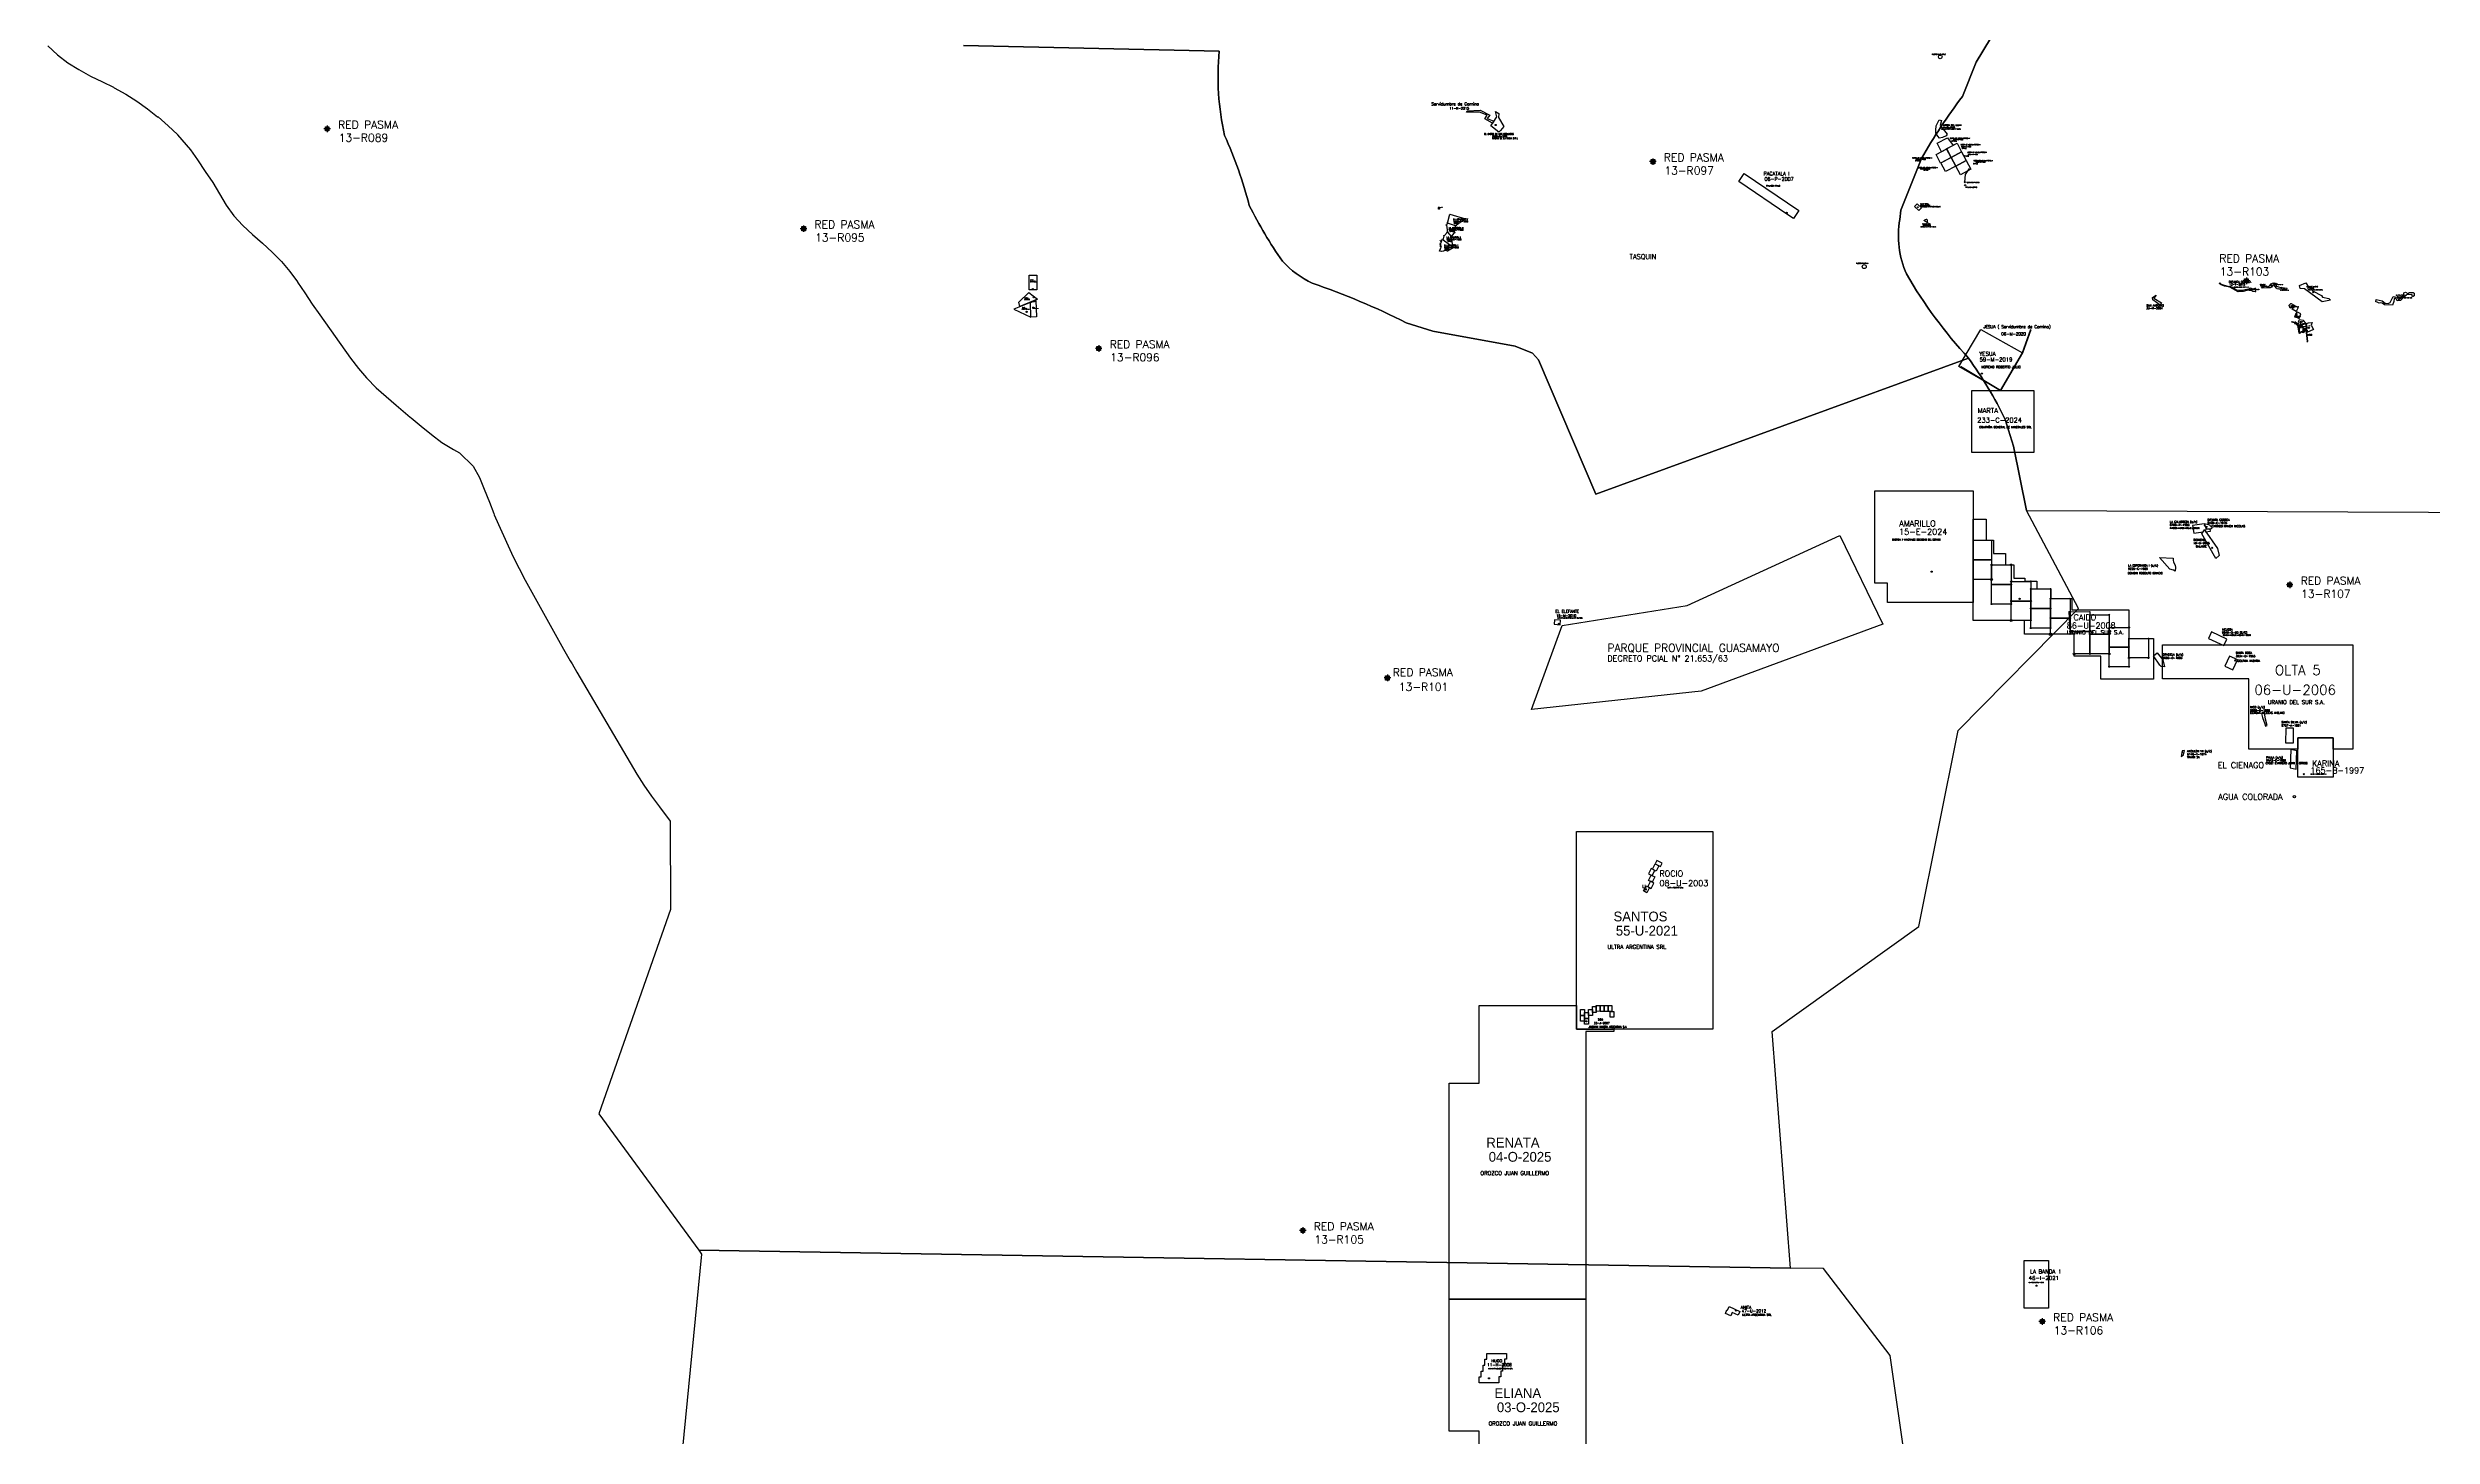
# Model space of a CAD drawing. Header units: metres. Extents: x -4406421 to 6012633, y 6449185 to 13337258.
# Drawn here: x 3365306 to 3486845, y 6551581 to 6622378 of the extents above; entities that cross this region are included whole.
import ezdxf

# ---------------------------------------------------------------- set-up
doc = ezdxf.new("R2010")
doc.units = ezdxf.units.M
doc.header["$LTSCALE"] = 20
doc.header["$MEASUREMENT"] = 0
doc.header["$PDMODE"] = 66
doc.header["$PDSIZE"] = 1
doc.linetypes.add('SOLID-1', pattern=[2000, 2000])
doc.layers.get('0').update_dxf_attribs({"linetype": 'CONTINUOUS'})
for name, color, linetype in [('CAMINOS', 7, 'CONTINUOUS'), ('CANTERAS', 6, 'CONTINUOUS'), ('CANTERAS-SC', 6, 'CONTINUOUS'), ('CATEOS', 7, 'CONTINUOUS'), ('LIMDEP', 9, 'CONTINUOUS'), ('MANIFEST', 1, 'CONTINUOUS'), ('MANIFEST-TEMP', 3, 'CONTINUOUS'), ('MINAS', 76, 'CONTINUOUS'), ('P.A.S.M.A puntos', 241, 'CONTINUOUS'), ('SERVIDUMBRE', 44, 'CONTINUOUS'), ('ZONAS', 5, 'CONTINUOUS')]:
    doc.layers.add(name, color=color, linetype=linetype)
doc.layers.add('TITULARES', color=7, linetype='CONTINUOUS', true_color=0x04fbc6)
doc.styles.add('ROMANS', font='romans.shx', dxfattribs={"oblique": 1.17516e-08, "height": 3})

# ---------------------------------------------------------------- blocks, each defined once
blk = doc.blocks.new('DOT-1', base_point=(100, 100))
blk.add_point((100, 100))
blk = doc.blocks.new('*U44')
at = {"layer": 'CANTERAS', "color": 2, "style": 'ROMANS', "oblique": 0}
blk.add_text('PR LAS HUERTAS', height=50, rotation=0, dxfattribs=at).set_placement((3462841, 6615259))
blk = doc.blocks.new('*U43')
at = {"layer": 'CANTERAS', "style": 'ROMANS', "oblique": 0}
blk.add_text('SAN RAMON', height=50, rotation=0, dxfattribs=at).set_placement((3460634, 6613391))
blk = doc.blocks.new('*U40')
at = {"layer": 'CANTERAS', "style": 'ROMANS', "oblique": 0}
blk.add_text('VIRGEN DEL LUJAN', height=75, rotation=0, dxfattribs=at).set_placement((3461679, 6618419))
blk = doc.blocks.new('*U39')
at = {"layer": 'CANTERAS', "style": 'ROMANS', "oblique": 0}
blk.add_text('16-B-2003', height=75, rotation=0, dxfattribs=at).set_placement((3461666, 6618305))

msp = doc.modelspace()

# ---------------------------------------------------------------- linework, layer by layer
at = {"layer": 'CAMINOS', "ltscale": 100}
for p, q in [((3463022, 6615518), (3463056, 6615912)), ((3463056, 6615912), (3463260, 6616214))]:
    msp.add_line(p, q, dxfattribs=at)
at = {"layer": 'CAMINOS', "color": 2, "ltscale": 100}
msp.add_circle((3461765, 6621907), 91.8, dxfattribs=at)
at = {"layer": 'CAMINOS', "ltscale": 100}
msp.add_circle((3463022, 6615518), 30, dxfattribs=at)
at = {"layer": 'CAMINOS', "color": 2, "linetype": 'Continuous'}
msp.add_circle((3463035, 6615362), 30, dxfattribs=at)
at = {"layer": 'CAMINOS', "linetype": 'Continuous'}
for centre, radius in [((3436221, 6614174), 30), ((3479813, 6584196), 62.8)]:
    msp.add_circle(centre, radius, dxfattribs=at)
at = {"layer": 'CAMINOS', "color": 5, "ltscale": 100}
msp.add_circle((3457890, 6611216), 100, dxfattribs=at)
at = {"layer": 'CANTERAS', "color": 6, "ltscale": 100}
for points in [[(3438858, 6618396), (3438973, 6618566), (3439171, 6618857), (3439106, 6619123), (3439260, 6619014), (3439256, 6618818), (3439529, 6618352), (3439347, 6618157), (3439274, 6618078)], [(3462131, 6617776), (3462416, 6617397), (3462091, 6617224), (3462096, 6617215), (3461829, 6617073), (3461613, 6617516)], [(3462325, 6616783), (3461785, 6616495), (3461555, 6616928), (3462096, 6617215)], [(3462560, 6616341), (3462030, 6616059), (3461796, 6616501), (3462325, 6616783)], [(3462621, 6617506), (3462855, 6617064), (3462325, 6616783), (3462091, 6617224)], [(3462855, 6617064), (3463090, 6616623), (3462560, 6616341), (3462325, 6616783)], [(3463325, 6616181), (3462795, 6615900), (3462560, 6616341), (3463090, 6616623)], [(3479941, 6608908), (3479820, 6608648), (3479949, 6608620), (3480067, 6608578), (3480140, 6608814)]]:
    msp.add_lwpolyline(points, close=True, dxfattribs=at)
at = {"layer": 'CANTERAS', "linetype": 'Continuous'}
for points in [[(3462123, 6617975), (3462065, 6617889), (3461886, 6617798), (3461728, 6617766), (3461634, 6617859), (3461544, 6618028), (3461535, 6618169), (3461562, 6618397), (3461705, 6618703), (3461828, 6618673), (3461758, 6618412)], [(3460930, 6613564), (3460975, 6613601), (3461007, 6613619), (3461070, 6613631), (3461078, 6613627), (3461116, 6613453), (3461007, 6613511)], [(3475223, 6598095), (3475248, 6598061), (3475237, 6598029), (3475269, 6597989), (3475301, 6597958), (3475312, 6597845), (3475524, 6597838), (3475624, 6597897), (3475605, 6597927), (3475567, 6597942), (3475560, 6597984), (3475515, 6597993), (3475501, 6598030)], [(3473750, 6595873), (3473745, 6595686), (3473656, 6595732), (3473465, 6595793), (3472947, 6596394), (3473642, 6596351), (3473642, 6596307), (3473630, 6596243), (3473651, 6596150), (3473731, 6595996)], [(3472963, 6590896), (3472632, 6591371), (3472727, 6591440), (3472822, 6591524), (3473112, 6591166), (3473196, 6590804), (3473023, 6590821)], [(3479902, 6585587), (3479935, 6586532), (3479631, 6586597), (3479594, 6585657)]]:
    msp.add_lwpolyline(points, close=True, dxfattribs=at)
at = {"layer": 'CANTERAS', "ltscale": 100}
for points in [[(3454002, 6613853), (3451492, 6615550), (3451772, 6615964), (3454560, 6614081), (3454280, 6613666)], [(3415328, 6610775), (3415728, 6610775), (3415728, 6610025), (3415328, 6610025)], [(3415401, 6609384), (3414543, 6609039), (3415423, 6608645)], [(3414860, 6609189), (3414804, 6609400), (3415317, 6609903), (3415761, 6609551)], [(3415673, 6609493), (3415709, 6608648), (3415423, 6608645), (3415401, 6609384)], [(3477483, 6610083), (3477496, 6610021), (3477396, 6610005), (3477210, 6609950), (3477031, 6609943), (3476957, 6609936), (3476533, 6610172), (3476435, 6610193), (3476251, 6610219), (3476086, 6610284), (3475988, 6610347), (3476017, 6610382), (3476080, 6610327), (3476237, 6610269), (3476416, 6610226), (3476554, 6610203), (3476667, 6610162), (3476724, 6610114), (3476871, 6610036), (3476970, 6610009), (3477146, 6610012), (3477304, 6610055)], [(3478185, 6610111), (3478144, 6610178), (3478399, 6610219), (3478464, 6610188), (3478485, 6610128), (3478393, 6610133)], [(3478464, 6610188), (3478567, 6610249), (3478633, 6610335), (3478702, 6610375), (3478769, 6610382), (3478826, 6610347), (3478907, 6610218), (3479011, 6610181), (3479144, 6610151), (3479133, 6610086), (3479090, 6610062), (3479058, 6610064), (3479024, 6610085), (3478979, 6610072), (3478944, 6610078), (3478908, 6610116), (3478769, 6610279), (3478709, 6610265), (3478647, 6610161), (3478587, 6610141), (3478485, 6610128)], [(3479652, 6609343), (3480002, 6609131), (3479905, 6608925), (3479707, 6609044), (3479718, 6609095), (3479648, 6609153), (3479593, 6609102), (3479553, 6609226), (3479557, 6609255), (3479636, 6609336)], [(3480077, 6610253), (3480392, 6610389), (3480518, 6610209), (3480776, 6609962), (3481193, 6609738), (3481240, 6609665), (3481566, 6609590), (3481648, 6609512), (3481232, 6609420), (3480323, 6610078), (3480110, 6610108)], [(3483985, 6609547), (3484281, 6609464), (3484441, 6609360), (3484602, 6609333), (3484697, 6609382), (3484849, 6609700), (3485046, 6609658), (3485123, 6609539), (3485398, 6609714), (3485390, 6609881), (3485475, 6609918), (3485597, 6609850), (3485676, 6609901), (3485873, 6609904), (3485918, 6609861), (3485927, 6609722), (3485836, 6609676), (3485796, 6609791), (3485533, 6609782), (3485218, 6609481), (3485059, 6609472), (3485009, 6609570), (3484935, 6609606), (3484893, 6609571), (3484891, 6609445), (3484814, 6609257), (3484411, 6609265), (3484297, 6609359), (3484220, 6609373), (3484143, 6609353), (3484042, 6609406), (3483962, 6609421)], [(3479999, 6608245), (3480001, 6608284), (3480011, 6608341), (3480037, 6608338), (3480053, 6608399), (3480027, 6608410), (3480064, 6608487), (3480076, 6608520), (3480261, 6608484), (3480395, 6608336), (3480248, 6608291), (3480181, 6608258), (3480101, 6608259), (3480094, 6608250), (3480062, 6608237)], [(3480023, 6608223), (3480071, 6608200), (3480172, 6608185), (3480252, 6608173), (3480260, 6608031), (3480267, 6607922), (3480139, 6607884), (3480153, 6607849), (3480082, 6607810), (3480068, 6608002)], [(3480089, 6608213), (3480083, 6608238), (3480128, 6608251), (3480172, 6608246), (3480172, 6608204)], [(3480175, 6608247), (3480297, 6608277), (3480405, 6608292), (3480418, 6608078), (3480260, 6608031), (3480252, 6608173), (3480172, 6608185)], [(3480445, 6607858), (3480440, 6607907), (3480468, 6608122), (3480441, 6608323), (3480530, 6608343), (3480718, 6608368), (3480678, 6608233), (3480782, 6608002)], [(3475106, 6597590), (3475228, 6597791), (3475904, 6596837), (3475981, 6596489), (3475812, 6596335)], [(3442391, 6592957), (3442411, 6593185), (3442112, 6593211), (3442092, 6592984)], [(3475443, 6592261), (3476218, 6591895), (3476371, 6592221), (3475592, 6592588), (3475439, 6592263)], [(3476501, 6591353), (3476272, 6590852), (3476682, 6590666), (3476910, 6591166), (3476774, 6591229)], [(3478429, 6587819), (3478340, 6588144), (3478303, 6588364), (3478286, 6588462), (3478132, 6588432), (3478198, 6588230), (3478305, 6587906), (3478342, 6587793)], [(3479773, 6587689), (3479373, 6587691), (3479369, 6586941), (3479769, 6586939)]]:
    msp.add_lwpolyline(points, close=True, dxfattribs=at)
at = {"layer": 'CANTERAS', "color": 6, "linetype": 'Continuous'}
for points in [[(3436475, 6612778), (3436644, 6612974), (3436857, 6612737), (3436856, 6612545), (3436940, 6612183), (3436423, 6612558)], [(3437063, 6613302), (3436655, 6613425), (3436597, 6613332), (3436644, 6612974), (3436857, 6612737), (3437007, 6612949)], [(3436655, 6613425), (3436762, 6613884), (3437569, 6613651), (3437063, 6613302)], [(3474160, 6586328), (3474219, 6586548), (3474100, 6586527), (3474048, 6586233)]]:
    msp.add_lwpolyline(points, close=True, dxfattribs=at)
for points in [[(3436423, 6612558), (3436378, 6612587), (3436351, 6612550), (3436307, 6612523), (3436339, 6612498), (3436299, 6612394), (3436294, 6612353), (3436289, 6612255), (3436313, 6612251), (3436321, 6612227), (3436301, 6612162), (3436283, 6612104), (3436246, 6612022), (3436359, 6612012), (3436439, 6612018), (3436554, 6612048), (3436645, 6612026), (3436940, 6612183), (3436423, 6612558)], [(3436325, 6612020), (3436325, 6612020)]]:
    msp.add_lwpolyline(points, dxfattribs=at)
at = {"layer": 'CANTERAS'}
for points in [[(3477797, 6610093), (3477752, 6610080), (3477703, 6610073), (3477660, 6610086), (3477601, 6610110), (3477503, 6610100), (3477515, 6610014), (3477562, 6610011), (3477639, 6609999), (3477700, 6609969), (3477746, 6609959), (3477811, 6609946), (3477855, 6609947), (3477855, 6610100), (3477797, 6610093)], [(3479448, 6610101), (3479308, 6610123), (3479271, 6610125), (3479236, 6610122), (3479197, 6610128), (3479144, 6610151), (3479133, 6610086), (3479209, 6610070), (3479289, 6610063), (3479327, 6610058), (3479384, 6610052), (3479407, 6610040), (3479429, 6610061), (3479454, 6610074), (3479448, 6610101)], [(3480384, 6608013), (3480387, 6607933), (3480343, 6607927), (3480340, 6607919), (3480301, 6607921), (3480316, 6607867), (3480241, 6607847), (3480241, 6607914), (3480267, 6607922), (3480260, 6608031), (3480418, 6608078), (3480412, 6608016)]]:
    msp.add_lwpolyline(points, close=True, dxfattribs=at)
at = {"layer": 'CANTERAS', "color": 3, "ltscale": 100}
msp.add_lwpolyline([(3480082, 6607810), (3480059, 6607815), (3480025, 6608037), (3479990, 6608212), (3479890, 6608333), (3479670, 6608388), (3479695, 6608413), (3479906, 6608360), (3479985, 6608264), (3480018, 6608219), (3480053, 6608043)], close=True, dxfattribs=at)
at = {"layer": 'CANTERAS', "linetype": 'SOLID-1'}
for points in [[(3480172, 6608185), (3480252, 6608173), (3480260, 6608031)], [(3480412, 6608016), (3480384, 6608013)]]:
    msp.add_lwpolyline(points, dxfattribs=at)
at = {"layer": 'CANTERAS', "ltscale": 100}
for centre, radius in [((3439107, 6618432), 30), ((3453936, 6613962), 30), ((3415569, 6609652), 30), ((3477434, 6610045), 10.9), ((3478214, 6610160), 30), ((3478647, 6610251), 30), ((3480772, 6609915), 30), ((3484370, 6609351), 30), ((3415199, 6608907), 30), ((3479754, 6609125), 30), ((3479915, 6608796), 30), ((3480090, 6608218), 2.3), ((3480134, 6608342), 17), ((3480552, 6608089), 30), ((3475333, 6597941), 30), ((3475621, 6596878), 30), ((3442337, 6593005), 30), ((3476795, 6591132), 30)]:
    msp.add_circle(centre, radius, dxfattribs=at)
at = {"layer": 'CANTERAS', "linetype": 'Continuous'}
for centre, radius in [((3461874, 6618235), 30), ((3461009, 6613524), 10.6)]:
    msp.add_circle(centre, radius, dxfattribs=at)
at = {"layer": 'CANTERAS'}
msp.add_circle((3415573, 6609442), 30, dxfattribs=at)
at = {"layer": 'CANTERAS', "color": 6, "linetype": 'Continuous'}
msp.add_circle((3474113, 6586451), 9.82, dxfattribs=at)
at = {"layer": 'CANTERAS-SC', "color": 5, "ltscale": 100}
msp.add_lwpolyline([(3479887, 6608365), (3479887, 6608384), (3479860, 6608390), (3479855, 6608372)], close=True, dxfattribs=at)
at = {"layer": 'CANTERAS-SC', "ltscale": 100}
msp.add_lwpolyline([(3475301, 6597958), (3475269, 6597989), (3475237, 6598029), (3475248, 6598061), (3475223, 6598095), (3474627, 6598022), (3474691, 6597627), (3475165, 6597686), (3475228, 6597791), (3475290, 6597702), (3475537, 6597733), (3475524, 6597838), (3475312, 6597845)], close=True, dxfattribs=at)
for centre in [(3415516, 6610073), (3475267, 6597779)]:
    msp.add_circle(centre, 30, dxfattribs=at)
at = {"layer": 'CATEOS', "color": 0, "ltscale": 100}
for points in [[(3463368, 6604900), (3466530, 6604900), (3466530, 6601738), (3463368, 6601738)], [(3443231, 6582408), (3450180, 6582408), (3450180, 6572336), (3443231, 6572336)], [(3436744, 6558569), (3443694, 6558569), (3443694, 6542040), (3438262, 6542040), (3438262, 6547850), (3438483, 6546992), (3438934, 6546876), (3439020, 6547320), (3439452, 6547255), (3439916, 6547830), (3439955, 6548733), (3439956, 6551028), (3439734, 6550990), (3438985, 6551004), (3438985, 6550990), (3438262, 6550990), (3438262, 6551842), (3436744, 6551842)]]:
    msp.add_lwpolyline(points, close=True, dxfattribs=at)
at = {"layer": 'CATEOS', "ltscale": 100}
for points in [[(3473094, 6591939), (3482800, 6591939), (3482800, 6586606), (3481793, 6586606), (3481793, 6587187), (3479993, 6587187), (3479993, 6586606), (3477500, 6586606), (3477500, 6590200), (3473094, 6590200)], [(3438262, 6573546), (3443231, 6573546), (3443231, 6572336), (3445134, 6572336), (3445134, 6572220), (3443694, 6572220), (3443694, 6558569), (3436744, 6558569), (3436744, 6569591), (3438262, 6569591)]]:
    msp.add_lwpolyline(points, close=True, dxfattribs=at)
at = {"layer": 'LIMDEP', "linetype": 'Continuous'}
msp.add_lwpolyline([(3548420, 6640507), (3500225, 6638109), (3477691, 6623331), (3464327, 6625013), (3464532, 6623761, -0.1560984), (3464334, 6622851), (3463589, 6621641), (3462895, 6619887, 0.0318387), (3460805, 6616731), (3459760, 6614088), (3459704, 6613623, 0.1477239), (3460041, 6610841, 0.0532981), (3463200, 6606551, -0.0433621), (3465078, 6603420), (3465495, 6602058), (3466166, 6598789), (3503020, 6598632), (3533543, 6598159), (3537573, 6608888), (3544813, 6628183)], format="xyb", close=True, dxfattribs=at)
for points in [[(3411975, 6622485), (3425010, 6622196, 0.0769734), (3425289, 6617907, -0.0411959), (3426551, 6614335, 0.0367718), (3428238, 6611486, 0.0977869), (3429760, 6610376, -0.0335027), (3434547, 6608355), (3435901, 6607920), (3440093, 6607157), (3440986, 6606796), (3441295, 6606465), (3444215, 6599607), (3463200, 6606551, -0.0532981), (3460041, 6610841, -0.1477239), (3459704, 6613623), (3459760, 6614088), (3460805, 6616731, -0.0318387), (3462895, 6619887), (3463589, 6621641), (3464334, 6622851, 0.1560984)], [(3365306, 6622471), (3365802, 6622011), (3366335, 6621607), (3366896, 6621259), (3367495, 6620934), (3368093, 6620642), (3368654, 6620361), (3368702, 6620328), (3369282, 6620013), (3369852, 6619654), (3369852, 6619643), (3370385, 6619262), (3370908, 6618857), (3370937, 6618847), (3371441, 6618398), (3371926, 6617949), (3371926, 6617938), (3372578, 6617170), (3372939, 6616653), (3373340, 6616059), (3373720, 6615498), (3374063, 6614925), (3374396, 6614341), (3374795, 6613802), (3375252, 6613320), (3375746, 6612860), (3376250, 6612411), (3376744, 6611951), (3377210, 6611490), (3377219, 6611479), (3377647, 6610963), (3378037, 6610435), (3378047, 6610424), (3378407, 6609885), (3378788, 6609302), (3379178, 6608752), (3380736, 6606551), (3381144, 6606024), (3381552, 6605540), (3381581, 6605518), (3382037, 6605046), (3382046, 6605035), (3382550, 6604586), (3383062, 6604160), (3383787, 6603546), (3383836, 6603503), (3384348, 6603076), (3384870, 6602649), (3385402, 6602244), (3385990, 6601885), (3386298, 6601721), (3386985, 6601041), (3387308, 6600457), (3387553, 6599872), (3387819, 6599209), (3388045, 6598624), (3388065, 6598569), (3388281, 6598072), (3389035, 6596428), (3389329, 6595821), (3389641, 6595225), (3391592, 6591708), (3391933, 6591124), (3392030, 6590958), (3392274, 6590540), (3394998, 6585921), (3395339, 6585336), (3395689, 6584774), (3396077, 6584212), (3396484, 6583673), (3397036, 6582936), (3397041, 6578445), (3393389, 6568030), (3398488, 6561072), (3454133, 6560162), (3453193, 6572221), (3460671, 6577573), (3462672, 6587569), (3468814, 6593786), (3466166, 6598789), (3465495, 6602058), (3465078, 6603420, 0.0433621), (3463200, 6606551), (3444215, 6599607), (3441295, 6606465), (3440986, 6606796), (3440093, 6607157), (3435901, 6607920), (3434547, 6608355, 0.0335027), (3429760, 6610376, -0.0977869), (3428238, 6611486, -0.0367718), (3426551, 6614335, 0.0411959), (3425289, 6617907, -0.0769734), (3425010, 6622196), (3411975, 6622485)]]:
    msp.add_lwpolyline(points, format="xyb", dxfattribs=at)
msp.add_lwpolyline([(3466166, 6598789), (3503020, 6598632), (3533543, 6598159), (3521971, 6567335), (3521698, 6541226), (3521580, 6530094), (3474722, 6548313), (3470629, 6549921), (3460030, 6550008), (3459207, 6555704), (3455822, 6560136), (3454133, 6560162), (3453193, 6572221), (3460671, 6577573), (3462672, 6587569), (3468814, 6593786)], close=True, dxfattribs=at)
msp.add_lwpolyline([(3460030, 6550008), (3459207, 6555704), (3455822, 6560136), (3454133, 6560162), (3398488, 6561072), (3398633, 6560874), (3395350, 6527397)], dxfattribs=at)
at = {"layer": 'MANIFEST', "color": 1, "ltscale": 100}
for points in [[(3463826, 6608016), (3465954, 6606820), (3464844, 6604902), (3462710, 6606127)], [(3466045, 6558122), (3466045, 6560544), (3467283, 6560544), (3467290, 6558122)]]:
    msp.add_lwpolyline(points, close=True, dxfattribs=at)
at = {"layer": 'MANIFEST', "ltscale": 100}
for points in [[(3458425, 6599780), (3463448, 6599780), (3463448, 6594100), (3459082, 6594100), (3459082, 6595083), (3458425, 6595083)], [(3463448, 6598334), (3464105, 6598334), (3464105, 6597266), (3464480, 6597266), (3464480, 6596591), (3465099, 6596591), (3465099, 6596010), (3465511, 6596010), (3465511, 6595335), (3466074, 6595335), (3466074, 6595185), (3466693, 6595185), (3466693, 6594792), (3467408, 6594792), (3467408, 6594291), (3468469, 6594291), (3468469, 6593719), (3471383, 6593719), (3471383, 6592263), (3472631, 6592263), (3472631, 6590185), (3469954, 6590185), (3469954, 6591353), (3468588, 6591353), (3468588, 6592472), (3466055, 6592472), (3466055, 6593167), (3463448, 6593167)], [(3443434, 6573341), (3443634, 6573341), (3443634, 6573191), (3443834, 6573191), (3443834, 6573341), (3444034, 6573341), (3444034, 6573491), (3444234, 6573491), (3444234, 6573546), (3445034, 6573546), (3445034, 6573246), (3445134, 6573246), (3445134, 6572946), (3444934, 6572946), (3444934, 6573246), (3444234, 6573248), (3444234, 6573191), (3444034, 6573191), (3444034, 6573041), (3443834, 6573041), (3443834, 6572591), (3443634, 6572591), (3443634, 6572741), (3443434, 6572741)], [(3451000, 6558194), (3451547, 6557947), (3451464, 6557765), (3451168, 6557899), (3451085, 6557717), (3450812, 6557840), (3450895, 6558022), (3450917, 6558012)], [(3438662, 6555806), (3439662, 6555806), (3439662, 6555506), (3439562, 6555506), (3439562, 6555206), (3439462, 6555206), (3439462, 6554905), (3439362, 6554906), (3439362, 6554606), (3439262, 6554606), (3439262, 6554306), (3438262, 6554306), (3438262, 6554606), (3438362, 6554606), (3438362, 6554906), (3438462, 6554906), (3438462, 6555206), (3438562, 6555206), (3438562, 6555506), (3438662, 6555506)]]:
    msp.add_lwpolyline(points, close=True, dxfattribs=at)
at = {"layer": 'MANIFEST', "linetype": 'Continuous'}
msp.add_lwpolyline([(3479993, 6585187), (3479993, 6587187), (3481793, 6587187), (3481793, 6585187)], close=True, dxfattribs=at)
at = {"layer": 'MANIFEST', "ltscale": 100}
msp.add_lwpolyline([(3443434, 6573341), (3443634, 6573341)], dxfattribs=at)
at = {"layer": 'MANIFEST', "color": 1, "ltscale": 100}
for centre in [(3463883, 6605761), (3461329, 6595662), (3465812, 6594278), (3466674, 6559260)]:
    msp.add_circle(centre, 30, dxfattribs=at)
at = {"layer": 'MANIFEST', "linetype": 'Continuous'}
msp.add_circle((3480293, 6585337), 30, dxfattribs=at)
at = {"layer": 'MANIFEST', "ltscale": 100}
for centre in [(3446755, 6579460), (3443730, 6572740), (3451345, 6557996), (3438769, 6554540)]:
    msp.add_circle(centre, 30, dxfattribs=at)
at = {"layer": 'MANIFEST-TEMP', "color": 3, "ltscale": 100}
for points in [[(3463448, 6597266), (3464383, 6597266), (3464383, 6596266), (3463448, 6596266)], [(3463448, 6596266), (3464383, 6596266), (3464383, 6595266), (3463448, 6595266)], [(3464383, 6596011), (3465383, 6596011), (3465383, 6595011), (3464383, 6595011)], [(3465383, 6595167), (3466383, 6595167), (3466383, 6594167), (3465383, 6594167)], [(3466383, 6594790), (3467383, 6594790), (3467383, 6593790), (3466383, 6593790)], [(3467383, 6594289), (3468383, 6594289), (3468383, 6593289), (3467383, 6593289)], [(3468339, 6593626), (3469383, 6593618), (3469383, 6592618), (3468383, 6592618)], [(3469383, 6593471), (3470383, 6593471), (3470383, 6592471), (3469383, 6592471)]]:
    msp.add_lwpolyline(points, close=True, dxfattribs=at)
at = {"layer": 'MANIFEST-TEMP', "ltscale": 100}
for points in [[(3465383, 6594006), (3464383, 6594011), (3464383, 6595011), (3465383, 6595011)], [(3465383, 6594167), (3466383, 6594167), (3466383, 6593167), (3465383, 6593167)], [(3467383, 6592789), (3466383, 6592789), (3466383, 6593790), (3467383, 6593790)], [(3468383, 6592472), (3467383, 6592472), (3467383, 6593289), (3468383, 6593289)], [(3468383, 6592618), (3469383, 6592618), (3469383, 6591471), (3468588, 6591471), (3468594, 6592474), (3468383, 6592472)], [(3469383, 6592471), (3470383, 6592471), (3470383, 6591471), (3469383, 6591471)], [(3470383, 6592819), (3471383, 6592819), (3471383, 6591819), (3470383, 6591819)], [(3471383, 6592263), (3472383, 6592263), (3472383, 6591263), (3471383, 6591263)], [(3470383, 6591819), (3471383, 6591819), (3471383, 6590819), (3470383, 6590819)], [(3443434, 6573341), (3443634, 6573341), (3443634, 6573041), (3443434, 6573041)], [(3443434, 6573041), (3443634, 6573041), (3443634, 6572741), (3443434, 6572741)], [(3443634, 6573191), (3443834, 6573191), (3443834, 6572891), (3443634, 6572891)], [(3443634, 6572891), (3443834, 6572891), (3443834, 6572591), (3443634, 6572591)], [(3443834, 6573341), (3444034, 6573341), (3444034, 6573041), (3443834, 6573041)], [(3444034, 6573491), (3444234, 6573491), (3444234, 6573191), (3444034, 6573191)], [(3444234, 6573546), (3444434, 6573546), (3444434, 6573247), (3444234, 6573248)], [(3444434, 6573546), (3444634, 6573546), (3444634, 6573247), (3444434, 6573247)], [(3444634, 6573546), (3444834, 6573546), (3444834, 6573246), (3444634, 6573247)], [(3444834, 6573546), (3445034, 6573546), (3445034, 6573246), (3444834, 6573246)], [(3444934, 6573246), (3445134, 6573246), (3445134, 6572946), (3444934, 6572946)]]:
    msp.add_lwpolyline(points, close=True, dxfattribs=at)
at = {"layer": 'MANIFEST-TEMP', "color": 3, "ltscale": 100}
for centre, radius in [((3480077, 6607852), 0.466), ((3464383, 6596011), 42.2), ((3465383, 6596011), 40.2), ((3464383, 6595266), 44.5), ((3464383, 6595011), 19.4), ((3465383, 6595167), 34.5), ((3465383, 6595011), 18.7), ((3466383, 6595167), 31.6), ((3466383, 6594790), 29.3), ((3467383, 6594790), 12.7), ((3465383, 6594167), 27.4), ((3466383, 6594167), 32.2), ((3466383, 6593790), 25), ((3467383, 6593790), 22.2), ((3467383, 6594289), 15.8), ((3468339, 6593626), 12), ((3468383, 6594289), 15.3), ((3469383, 6593618), 12.9), ((3469383, 6593471), 4.77), ((3470383, 6593471), 18.2), ((3467383, 6593289), 28.2), ((3468383, 6593289), 22), ((3468383, 6592618), 19.9), ((3469383, 6592471), 16.8), ((3469383, 6592618), 15.2), ((3470383, 6592471), 17.4)]:
    msp.add_circle(centre, radius, dxfattribs=at)
at = {"layer": 'MANIFEST-TEMP', "ltscale": 100}
for centre, radius in [((3464383, 6594011), 20.7), ((3465383, 6594006), 26.3), ((3465383, 6593167), 49.7), ((3466383, 6592789), 31.2), ((3466383, 6593167), 15.7), ((3467383, 6592472), 65), ((3467383, 6592789), 20.6), ((3468383, 6592472), 8.66), ((3468594, 6592474), 14.9), ((3470383, 6592819), 15.2), ((3471383, 6592819), 28.4), ((3471383, 6592263), 17.9), ((3472383, 6592263), 16.1), ((3468588, 6591471), 42.9), ((3469383, 6591471), 26.5), ((3470383, 6591471), 44.2), ((3470383, 6591819), 18.7), ((3471383, 6591263), 29.1), ((3471383, 6591819), 18.2), ((3472383, 6591263), 28.3), ((3470383, 6590819), 29.4), ((3471383, 6590819), 27.8)]:
    msp.add_circle(centre, radius, dxfattribs=at)
at = {"layer": 'MINAS', "linetype": 'Continuous'}
msp.add_lwpolyline([(3460806, 6614219), (3460585, 6614422), (3460450, 6614275), (3460670, 6614072)], close=True, dxfattribs=at)
at = {"layer": 'MINAS', "ltscale": 100}
for points in [[(3458425, 6599780), (3463448, 6599780), (3463448, 6594100), (3459082, 6594100), (3459082, 6595083), (3458425, 6595083)], [(3446903, 6580257), (3447082, 6580167), (3447216, 6580436), (3447037, 6580525)], [(3447083, 6579831), (3446904, 6579921), (3447039, 6580189), (3447218, 6580099)], [(3447283, 6580402), (3447104, 6580492), (3447238, 6580760), (3447417, 6580671)], [(3447238, 6580760), (3447506, 6580626), (3447596, 6580805), (3447328, 6580939)], [(3446815, 6579295), (3446636, 6579384), (3446770, 6579652), (3446949, 6579563)], [(3446860, 6579608), (3447038, 6579518), (3447173, 6579786), (3446994, 6579876)]]:
    msp.add_lwpolyline(points, close=True, dxfattribs=at)
at = {"layer": 'MINAS', "linetype": 'Continuous'}
msp.add_circle((3460628, 6614247), 20, dxfattribs=at)
at = {"layer": 'MINAS', "ltscale": 100}
msp.add_circle((3446755, 6579460), 30, dxfattribs=at)
at = {"layer": 'P.A.S.M.A puntos', "ltscale": 100}
for p, q in [((3379720, 6618237), (3379382, 6618237)), ((3379720, 6618237), (3379382, 6618237)), ((3379551, 6618406), (3379551, 6618069)), ((3379551, 6618406), (3379551, 6618069)), ((3447287, 6616567), (3446950, 6616567)), ((3447287, 6616567), (3446950, 6616567)), ((3447118, 6616736), (3447118, 6616399)), ((3447118, 6616736), (3447118, 6616399)), ((3404000, 6613150), (3403663, 6613150)), ((3404000, 6613150), (3403663, 6613150)), ((3403832, 6613319), (3403832, 6612982)), ((3403832, 6613319), (3403832, 6612982)), ((3477542, 6610494), (3477204, 6610494)), ((3477542, 6610494), (3477204, 6610494)), ((3477373, 6610662), (3477373, 6610325)), ((3477373, 6610662), (3477373, 6610325)), ((3419042, 6607042), (3418704, 6607042)), ((3419042, 6607042), (3418704, 6607042)), ((3418873, 6607210), (3418873, 6606873)), ((3418873, 6607210), (3418873, 6606873)), ((3479743, 6594988), (3479406, 6594988)), ((3479743, 6594988), (3479406, 6594988)), ((3479575, 6595157), (3479575, 6594820)), ((3479575, 6595157), (3479575, 6594820)), ((3433755, 6590244), (3433418, 6590244)), ((3433755, 6590244), (3433418, 6590244)), ((3433587, 6590413), (3433587, 6590076)), ((3433587, 6590413), (3433587, 6590076)), ((3429447, 6562070), (3429109, 6562070)), ((3429447, 6562070), (3429109, 6562070)), ((3429278, 6562238), (3429278, 6561901)), ((3429278, 6562238), (3429278, 6561901)), ((3467132, 6557432), (3466795, 6557432)), ((3467132, 6557432), (3466795, 6557432)), ((3466963, 6557600), (3466963, 6557263)), ((3466963, 6557600), (3466963, 6557263))]:
    msp.add_line(p, q, dxfattribs=at)
for points in [[(3379458, 6618344), (3379644, 6618344), (3379644, 6618131), (3379458, 6618131)], [(3379458, 6618344), (3379644, 6618344), (3379644, 6618131), (3379458, 6618131)], [(3447026, 6616673), (3447211, 6616673), (3447211, 6616461), (3447026, 6616461)], [(3447026, 6616673), (3447211, 6616673), (3447211, 6616461), (3447026, 6616461)], [(3403739, 6613257), (3403924, 6613257), (3403924, 6613044), (3403739, 6613044)], [(3403739, 6613257), (3403924, 6613257), (3403924, 6613044), (3403739, 6613044)], [(3477280, 6610600), (3477466, 6610600), (3477466, 6610388), (3477280, 6610388)], [(3477280, 6610600), (3477466, 6610600), (3477466, 6610388), (3477280, 6610388)], [(3418780, 6607148), (3418966, 6607148), (3418966, 6606936), (3418780, 6606936)], [(3418780, 6607148), (3418966, 6607148), (3418966, 6606936), (3418780, 6606936)], [(3479482, 6595094), (3479668, 6595094), (3479668, 6594882), (3479482, 6594882)], [(3479482, 6595094), (3479668, 6595094), (3479668, 6594882), (3479482, 6594882)], [(3433494, 6590350), (3433679, 6590350), (3433679, 6590138), (3433494, 6590138)], [(3433494, 6590350), (3433679, 6590350), (3433679, 6590138), (3433494, 6590138)], [(3429185, 6562176), (3429371, 6562176), (3429371, 6561964), (3429185, 6561964)], [(3429185, 6562176), (3429371, 6562176), (3429371, 6561964), (3429185, 6561964)], [(3466871, 6557538), (3467056, 6557538), (3467056, 6557326), (3466871, 6557326)], [(3466871, 6557538), (3467056, 6557538), (3467056, 6557326), (3466871, 6557326)]]:
    msp.add_lwpolyline(points, close=True, dxfattribs=at)
for centre in [(3379551, 6618237), (3379551, 6618237), (3447118, 6616567), (3447118, 6616567), (3403832, 6613150), (3403832, 6613150), (3477373, 6610494), (3477373, 6610494), (3418873, 6607042), (3418873, 6607042), (3479575, 6594988), (3479575, 6594988), (3433587, 6590244), (3433587, 6590244), (3429278, 6562070), (3429278, 6562070), (3466963, 6557432), (3466963, 6557432)]:
    msp.add_circle(centre, 60, dxfattribs=at)
at = {"layer": 'SERVIDUMBRE', "linetype": 'Continuous', "lineweight": 30}
msp.add_lwpolyline([(3437659, 6619165), (3438313, 6619192), (3438801, 6618933), (3438676, 6618764), (3439013, 6618625), (3438950, 6618528), (3438558, 6618747), (3438669, 6618934), (3438286, 6619088), (3437619, 6619097)], close=True, dxfattribs=at)
at = {"layer": 'SERVIDUMBRE', "ltscale": 100}
msp.add_lwpolyline([(3472767, 6609757), (3472654, 6609607), (3473048, 6609368), (3472968, 6609246), (3472595, 6609528), (3472589, 6609646), (3472767, 6609762)], close=True, dxfattribs=at)
at = {"layer": 'SERVIDUMBRE', "lineweight": 35, "ltscale": 100}
msp.add_lwpolyline([(3466386, 6608016), (3465954, 6606820), (3464844, 6604902), (3462790, 6606127)], dxfattribs=at)
at = {"layer": 'SERVIDUMBRE', "lineweight": 70, "ltscale": 100}
msp.add_lwpolyline([(3480445, 6607372), (3480488, 6607401), (3480426, 6607862), (3480477, 6607883), (3480472, 6607972)], dxfattribs=at)
at = {"layer": 'ZONAS', "color": 5, "ltscale": 100}
msp.add_lwpolyline([(3442496, 6592920), (3448872, 6593938), (3456648, 6597514), (3458846, 6592995), (3449584, 6589568), (3440925, 6588631)], close=True, dxfattribs=at)

# ---------------------------------------------------------------- block references
for name in ['*U40', '*U39', '*U43']:
    msp.add_blockref(name, (228, -31))
at = {"layer": 'CAMINOS'}
msp.add_blockref('*U44', (228, -31), dxfattribs=at)
at = {"layer": 'CANTERAS', "xscale": 0.0261780000291765, "yscale": 0.0261779995635152, "zscale": 0.026178}
for p in [(3480172, 6608185), (3480172, 6608185), (3480252, 6608173), (3480252, 6608173), (3480410, 6608215)]:
    msp.add_blockref('DOT-1', p, dxfattribs=at)

# ---------------------------------------------------------------- texts
at = {"layer": 'CAMINOS', "linetype": 'Continuous', "style": 'ROMANS', "oblique": 0}
msp.add_text('ESCUELA LA AGUADITA', height=15, dxfattribs=at).set_placement((3436179, 6614226))
at = {"layer": 'CAMINOS', "color": 2, "lineweight": 30, "ltscale": 100, "style": 'ROMANS', "oblique": 0}
msp.add_text('TASQUIN', height=250, dxfattribs=at).set_placement((3445927, 6611598))
at = {"layer": 'CAMINOS', "color": 2, "linetype": 'Continuous', "insert": (3461340, 6622060), "char_height": 50, "width": 852.62, "attachment_point": 1, "rotation": 0, "style": 'ROMANS'}
msp.add_mtext('\\C256;PUESTO SANTA CRUZ', dxfattribs=at)
at = {"layer": 'CAMINOS', "ltscale": 100, "insert": (3463113, 6615535), "char_height": 50, "width": 803.01, "attachment_point": 1, "rotation": 0, "style": 'ROMANS'}
msp.add_mtext('Iglesia Las Huertas', dxfattribs=at)
at = {"layer": 'CAMINOS', "linetype": 'Continuous', "attachment_point": 1, "rotation": 0, "style": 'ROMANS'}
for s, insert, char_height, width in [('PUESTO PACATALA', (3457481, 6611412), 50, 852.62), ('EL CIENAGO', (3475911, 6585947), 300, 3272.36), ('AGUA COLORADA', (3475936, 6584338), 300, 4389.42)]:
    msp.add_mtext(s, dxfattribs=dict(at, insert=insert, char_height=char_height, width=width))
at = {"layer": 'CANTERAS', "linetype": 'Continuous', "style": 'ROMANS', "oblique": 0}
for s, height, p in [('EL GABRO DE LOS GEOLOGOS', 75, (3438528, 6617939)), ('9482-G-1988', 75, (3438936, 6617824)), ('GABRO DE LA RIOJA S.R.L', 75, (3438936, 6617720)), ('PACATALA I', 180, (3452758, 6615869)), ('06-P-2007', 180, (3452806, 6615593)), ('PALAZZI ITALO', 75, (3452900, 6615295)), ('BRIZUELA SANTIAGO NICOLAS', 40, (3460774, 6613229)), ('9049-B-1984', 40, (3460889, 6613299)), ('02-S-2008', 30, (3415394, 6610463)), ('MARA 1', 30, (3415401, 6610525)), ('DIFUNTA CORREA', 100, (3476481, 6610385)), ('FLORES ANTONELLA AGUSTINA', 15, (3415074, 6609515)), ('239-F-2024', 30, (3415090, 6609550)), ('EL LEÓN', 30, (3415101, 6609604)), ('SANCHO NIDIA GRACIELA BEATRIZ', 15, (3415398, 6610430)), ('12-T-2015', 100, (3476501, 6610258)), ('TOLEDO JESSICA STEPHANIE', 40, (3476733, 6610147)), ('CANTERA MUNICIPAL OESTE', 25, (3477574, 6610035)), ('SAMIRA & EMIR', 25, (3478066, 6610295)), ('ABDALA ALDO OMAR', 25, (3478087, 6610216)), ('66-A-2016', 25, (3478085, 6610253)), ('FORTIN V', 25, (3478751, 6610347)), ('65-H-2026', 25, (3478754, 6610315)), ('HA OBRAS Y SERVICIOS SAS', 25, (3478761, 6610285)), ('CANTERA MUNICIPAL ESTE', 25, (3479102, 6609996)), ('MANUEL DE LA CRUZ', 40, (3480444, 6610175)), ('71-P-2026', 40, (3480478, 6610103)), ('PIZARRO FACUNDO GABRIEL', 40, (3480518, 6610009)), ('CANTERA FORTIN VIII', 40, (3484996, 6609735)), ('77-H-2026', 40, (3485046, 6609658)), ('HA OBRAS Y SERVICIOS SAS', 40, (3485051, 6609599)), ('PEÑALOZA CAROLINA ALICIA Y OTROS', 15, (3414955, 6609032)), ('37-P-2014', 30, (3414970, 6609067)), ('ELVIRA', 30, (3414982, 6609121)), ('05-C-2004', 15, (3415502, 6609106)), ('RAFAELA', 15, (3415505, 6609130)), ('CORDOBA  YOLANDA Y OTROS', 15, (3415507, 6609074)), ('LA AGUADITA', 25, (3479630, 6609214)), ('6636-H-1975', 25, (3479630, 6609182)), ('ESTELA CORSO DE HEREDIA Y OTRO', 15, (3479661, 6609161)), ('CARINA', 25, (3479876, 6608695)), ('8625-G-1982', 25, (3479875, 6608663)), ('GOMEZ ESTEBAN Y SOCIO', 8, (3479906, 6608645)), ('DIAZ NORBERTO CRISTOBAL', 5, (3480087, 6608206)), ('ROMERO MANFREDI VALENTIN', 5, (3480089, 6608092)), ('SAN CAYETANO', 10, (3480094, 6608229)), ('3993-R-1965', 10, (3480095, 6608102)), ('EL RODEO', 10, (3480096, 6608117)), ('85-D-2007', 10, (3480097, 6608216)), ('SANTA RITA DE CACIA', 10, (3480114, 6608405)), ('7466-R-1978', 10, (3480113, 6608390)), ('REINOSO JUAN Y OTRO', 8, (3480128, 6608377)), ('ROMERO MANFREDI ANGEL Y SOCIO', 5, (3480266, 6608142)), ('8035-R-1979', 10, (3480272, 6608152)), ('LAS MELLIZAS', 10, (3480273, 6608167)), ('PIZARRO ELIO ORLANDO', 5, (3480529, 6608182)), ('SAN BASILIO', 10, (3480535, 6608207)), ('33-P-2022', 10, (3480534, 6608192)), ('7330-B-1978', 10, (3480268, 6607984)), ('DON NINO', 15, (3480269, 6607999)), ('BENENATI CONCETTO ANTONIO', 5, (3480271, 6607972)), ('DIFUNTA CORREA', 100, (3475387, 6598257)), ('DIGNIDAD', 100, (3474675, 6597233)), ('18-G-2005', 100, (3474667, 6597071)), ('6420-C-1975', 100, (3475379, 6598096)), ('CARRIZO RAMON NICOLAS', 100, (3475595, 6597933)), ('LA ESPERANZA I (s/c)', 100, (3471351, 6595922)), ('GALANTE', 100, (3474789, 6596903)), ('COMBIN RODOLFO IGNACIO', 100, (3471327, 6595539)), ('9235-C-1985', 100, (3471344, 6595761)), ('EL ELEFANTE', 140, (3442156, 6593570)), ('18-M-2010', 120, (3442200, 6593362)), ('MUNICIPALIDAD DPTO JUAN F QUIROGA', 50, (3442248, 6593277)), ('9649-O-90 (S/C)', 100, (3476127, 6592506)), ('MELISSA', 100, (3476130, 6592672)), ('OCHOVA NICOLAS AVELINO Y SOCIO', 60, (3476176, 6592400)), ('9650-O-1990', 100, (3473098, 6591217)), ('GRACIELA (s/c)', 100, (3473101, 6591384)), ('3634-D-1963', 100, (3476825, 6591309)), ('SANTA ROSA', 100, (3476827, 6591476)), ('DELFINA NAZARIA ', 100, (3476924, 6591073)), ('9669-O-1990', 100, (3477563, 6588536)), ('NICO (s/c)', 100, (3477561, 6588706)), ('OCHOVA NICOLAS AVELINO', 100, (3477563, 6588417)), ('SANTA SILVIA (s/c)', 100, (3479162, 6587940)), ('9757-A-1991', 100, (3479164, 6587770)), ('YAMIRI SA', 100, (3474340, 6586162)), ('ANZULON VII (s/c)', 100, (3474350, 6586461)), ('6149-Y-1974', 100, (3474352, 6586301)), ('PAULA (s/c)', 100, (3478380, 6586145)), ('CASET EVARISTO JUAN Y OTROS', 100, (3478355, 6585848)), ('9642-C-1990', 100, (3478383, 6585995))]:
    msp.add_text(s, height=height, dxfattribs=at).set_placement(p)
at = {"layer": 'CANTERAS', "style": 'ROMANS', "oblique": 0}
for s, p in [('BARRERA JOSE Y SOCIO', (3461999, 6618200)), ('E.M.S.E', (3460491, 6616596)), ('E.M.S.E.', (3462351, 6617597)), ('E.M.S.E', (3462871, 6617223)), ('E.M.S.E', (3462988, 6616836)), ('E.M.S.E', (3460920, 6616113)), ('E.M.S.E', (3463449, 6616444)), ('E.M.S.E', (3436769, 6612987)), ('E.M.S.E', (3436983, 6613403)), ('E.M.S.E', (3436510, 6612069)), ('E.M.S.E', (3436664, 6612484))]:
    msp.add_text(s, height=50, dxfattribs=at).set_placement(p)
at = {"layer": 'CANTERAS', "color": 6, "linetype": 'Continuous', "style": 'ROMANS', "oblique": 0}
for s, height, p in [('19', 15, (3436555, 6613330)), ('18', 15, (3436600, 6612976)), ('20', 15, (3436608, 6613431)), ('9518-E-1988', 75, (3436715, 6613055)), ('LA AGUADITA III', 75, (3436715, 6613147)), ('27', 15, (3436766, 6613899)), ('LA AGUADITA IV ', 75, (3436944, 6613598)), ('9590-E-1989', 75, (3436955, 6613487)), ('22', 15, (3437025, 6612936)), ('21', 15, (3437089, 6613281)), ('G', 15, (3437582, 6613666)), ('5', 15, (3436218, 6612010)), ('10', 15, (3436246, 6612349)), ('6', 15, (3436256, 6612097)), ('13', 15, (3436260, 6612525)), ('9', 15, (3436262, 6612253)), ('11', 15, (3436264, 6612398)), ('12', 15, (3436291, 6612478)), ('7', 15, (3436294, 6612212)), ('14', 15, (3436317, 6612561)), ('8', 15, (3436322, 6612256)), ('4', 15, (3436351, 6611981)), ('15', 15, (3436351, 6612608)), ('3', 15, (3436441, 6611990)), ('17', 15, (3436441, 6612785)), ('16', 15, (3436441, 6612560)), ('9520-E-1988', 75, (3436486, 6612150)), ('LA AGUADITA I ', 75, (3436486, 6612264)), ('2', 15, (3436543, 6612019)), ('9521-E-1988', 75, (3436612, 6612562)), ('LA AGUADITA II ', 75, (3436612, 6612669)), ('1', 15, (3436652, 6611992)), ('24', 15, (3436879, 6612533)), ('23', 15, (3436880, 6612734)), ('26', 15, (3436962, 6612170))]:
    msp.add_text(s, height=height, dxfattribs=at).set_placement(p)
at = {"layer": 'CANTERAS', "color": 3, "linetype": 'Continuous', "style": 'ROMANS', "oblique": 0}
for s, height, p in [('MONTIVERO CARLOS NICOLASy OTROS', 5, (3479819, 6608280)), ('LA CANDELARIA I', 10, (3479827, 6608302)), ('8950-M-1984', 10, (3479829, 6608289))]:
    msp.add_text(s, height=height, dxfattribs=at).set_placement(p)
at = {"layer": 'CANTERAS', "color": 6, "ltscale": 100, "char_height": 50, "width": 1159.97, "attachment_point": 1, "rotation": 0, "style": 'ROMANS'}
for s, insert in [('SIERRA DE LOS QUINTEROS IV', (3462269, 6617784)), ('SIERRA DE LOS QUINTEROS VI', (3460347, 6616778)), ('9637-E-1990', (3460520, 6616716)), ('9635-E-1990', (3462433, 6617719)), ('SIERRA DE LOS QUINTEROS III', (3462811, 6617457)), ('9634-E-1990', (3462842, 6617354)), ('SIERRA DE LOS QUINTEROS II', (3463153, 6617060)), ('9633-E-1990', (3463184, 6616957)), ('SIERRA DE LOS QUINTEROS I', (3463467, 6616635)), ('9632-E-1990', (3463574, 6616571)), ('SIERRA DE LOS QUINTEROS V', (3460642, 6616284)), ('9636-E-1990', (3460751, 6616224))]:
    msp.add_mtext(s, dxfattribs=dict(at, insert=insert))
at = {"layer": 'CANTERAS-SC', "linetype": 'Continuous', "style": 'ROMANS', "oblique": 0}
for s, height, p in [('8780-P-1983', 100, (3473467, 6597994)), ('PAREDES ANDRES NICOLAS y SOCIOS', 60, (3473474, 6597853)), ('LA CALABREZA (s/c)', 100, (3473475, 6598155))]:
    msp.add_text(s, height=height, dxfattribs=at).set_placement(p)
at = {"layer": 'CATEOS', "linetype": 'Continuous', "style": 'ROMANS', "oblique": 0}
for s, height, p in [('233-C-2024', 250, (3463652, 6603263)), ('MARTA', 250, (3463665, 6603754)), ('OLTA 5', 500, (3478824, 6590393))]:
    msp.add_text(s, height=height, dxfattribs=at).set_placement(p)
at = {"layer": 'CATEOS', "color": 0, "linetype": 'Continuous', "style": 'ROMANS', "oblique": 0}
msp.add_text('06-U-2006', height=500, dxfattribs=at).set_placement((3477778, 6589389))
at = {"layer": 'CATEOS'}
for s, p in [('SANTOS', (3445111, 6577833)), ('55-U-2021', (3445232, 6577110)), ('RENATA', (3438632, 6566303)), ('04-O-2025', (3438752, 6565580)), ('ELIANA', (3439048, 6553535)), ('03-O-2025', (3439169, 6552811))]:
    msp.add_text(s, height=500, dxfattribs=at).set_placement(p)
at = {"layer": 'MANIFEST', "linetype": 'Continuous', "style": 'ROMANS', "oblique": 0}
for s, height, p in [('YESUA', 200, (3463755, 6606673)), ('59-M-2019', 200, (3463768, 6606380)), ('AMARILLO', 300, (3459670, 6597968)), ('15-E-2024', 300, (3459671, 6597549)), ('CAIDO', 300, (3468560, 6593184)), ('86-U-2008', 300, (3468212, 6592764)), ('165-B-1997', 300, (3480633, 6585380)), ('KARINA', 300, (3480716, 6585738)), ('555', 100, (3444317, 6572786)), ('33-J-2007', 100, (3444109, 6572600)), ('46-I-2021', 200, (3466272, 6559554)), ('LA BANDA 1', 200, (3466341, 6559883)), ('ANITA', 150, (3451602, 6558082)), ('47-U-2012', 150, (3451645, 6557901)), ('11-H-2008', 150, (3438676, 6555152)), ('HUGO', 150, (3438883, 6555353))]:
    msp.add_text(s, height=height, dxfattribs=at).set_placement(p)
at = {"layer": 'MINAS', "linetype": 'Continuous', "style": 'ROMANS', "oblique": 0}
for s, height, p in [('SANTA ROSA', 50, (3460757, 6614392)), ('9038-B-1984', 50, (3460757, 6614316)), ('BRIZUELA SANTIAGO NICOLAS', 50, (3460806, 6614242)), ('ROCIO', 300, (3447452, 6580120)), ('LL', 150, (3446583, 6579552)), ('08-U-2003', 300, (3447452, 6579634)), ('ULTRA ARGENTINA S.R.L', 50, (3447875, 6579528))]:
    msp.add_text(s, height=height, dxfattribs=at).set_placement(p)
at = {"layer": 'P.A.S.M.A puntos', "linetype": 'Continuous', "style": 'ROMANS', "oblique": 0}
for s, p in [('RED PASMA', (3380112, 6618251)), ('RED PASMA', (3380112, 6618251)), ('13-R089', (3380139, 6617585)), ('13-R089', (3380139, 6617585)), ('RED PASMA', (3447680, 6616581)), ('RED PASMA', (3447680, 6616581)), ('13-R097', (3447706, 6615914)), ('13-R097', (3447706, 6615914)), ('RED PASMA', (3404393, 6613164)), ('RED PASMA', (3404393, 6613164)), ('13-R095', (3404419, 6612498)), ('13-R095', (3404419, 6612498)), ('RED PASMA', (3475989, 6611430)), ('13-R103', (3476015, 6610764)), ('RED PASMA', (3419434, 6607055)), ('RED PASMA', (3419434, 6607055)), ('13-R096', (3419461, 6606389)), ('13-R096', (3419461, 6606389)), ('RED PASMA', (3480136, 6595002)), ('RED PASMA', (3480136, 6595002)), ('13-R107', (3480162, 6594335)), ('13-R107', (3480162, 6594335)), ('RED PASMA', (3433867, 6590334)), ('RED PASMA', (3433867, 6590334)), ('13-R101', (3434174, 6589591)), ('13-R101', (3434174, 6589591)), ('RED PASMA', (3429839, 6562083)), ('RED PASMA', (3429839, 6562083)), ('13-R105', (3429865, 6561417)), ('13-R105', (3429865, 6561417)), ('RED PASMA', (3467525, 6557445)), ('RED PASMA', (3467525, 6557445)), ('13-R106', (3467551, 6556779)), ('13-R106', (3467551, 6556779))]:
    msp.add_text(s, height=400, dxfattribs=at).set_placement(p)
at = {"layer": 'SERVIDUMBRE', "linetype": 'Continuous', "style": 'ROMANS', "oblique": 0}
for s, height, p in [(' Servidumbre de Camino', 150, (3435724, 6619438)), ('11-N-2015', 120, (3436749, 6619223)), ('SAN ANTONIO', 100, (3472277, 6609181)), ('JESUA ( Servidumbre de Camino)', 150, (3463972, 6608078)), ('33-M-2004', 100, (3472267, 6609041)), ('06-M-2020', 150, (3464876, 6607711)), ('SAN BASILIO', 30, (3480459, 6607745)), ('05-P-2023', 30, (3480461, 6607699))]:
    msp.add_text(s, height=height, dxfattribs=at).set_placement(p)
at = {"layer": 'TITULARES', "color": 160, "linetype": 'Continuous', "style": 'ROMANS'}
for s, height, p in [('MORENO ROBERTO JULIO', 120, (3463857, 6606037)), ('ENERGIA Y MINERALES SOCIEDAD DEL ESTADO', 80, (3459319, 6597253)), ('URANIO DEL SUR S.A.', 200, (3468210, 6592469)), ('URANIO DEL SUR S.A.', 200, (3478458, 6588908)), ('BENENATI NELSON SEBASTIAN', 40, (3480647, 6585319)), ('ULTRA ARGENTINA SRL', 200, (3444805, 6576432)), ('JINSHAN MINERA ARGENTINA S.A', 90, (3443839, 6572414)), ('OROZCO JUAN GUILLERMO', 200, (3438326, 6564902)), ('ISA PABLO GABRIEL Y SOCIO', 40, (3466278, 6559398)), ('ULTRA ARGENTINA SRL', 100, (3451672, 6557731)), ('HAINAN TRAILBLAZER ARGENTINA SRL', 50, (3438734, 6555010)), ('OROZCO JUAN GUILLERMO', 200, (3438742, 6552134))]:
    msp.add_text(s, height=height, dxfattribs=at).set_placement(p)
at = {"layer": 'TITULARES', "color": 5, "linetype": 'Continuous', "style": 'ROMANS', "oblique": 0}
msp.add_text('COMPAÑIA GENERAL DE MINERALES SRL', height=100, dxfattribs=at).set_placement((3463760, 6602985))
at = {"layer": 'ZONAS', "color": 5, "linetype": 'Continuous', "style": 'ROMANS', "oblique": 0}
for s, height, p in [('DECRETO PCIAL N° 21.653/63', 300, (3444798, 6591092)), ('PARQUE PROVINCIAL GUASAMAYO', 400, (3444798, 6591578))]:
    msp.add_text(s, height=height, dxfattribs=at).set_placement(p)

doc.saveas('drawing.dxf')
